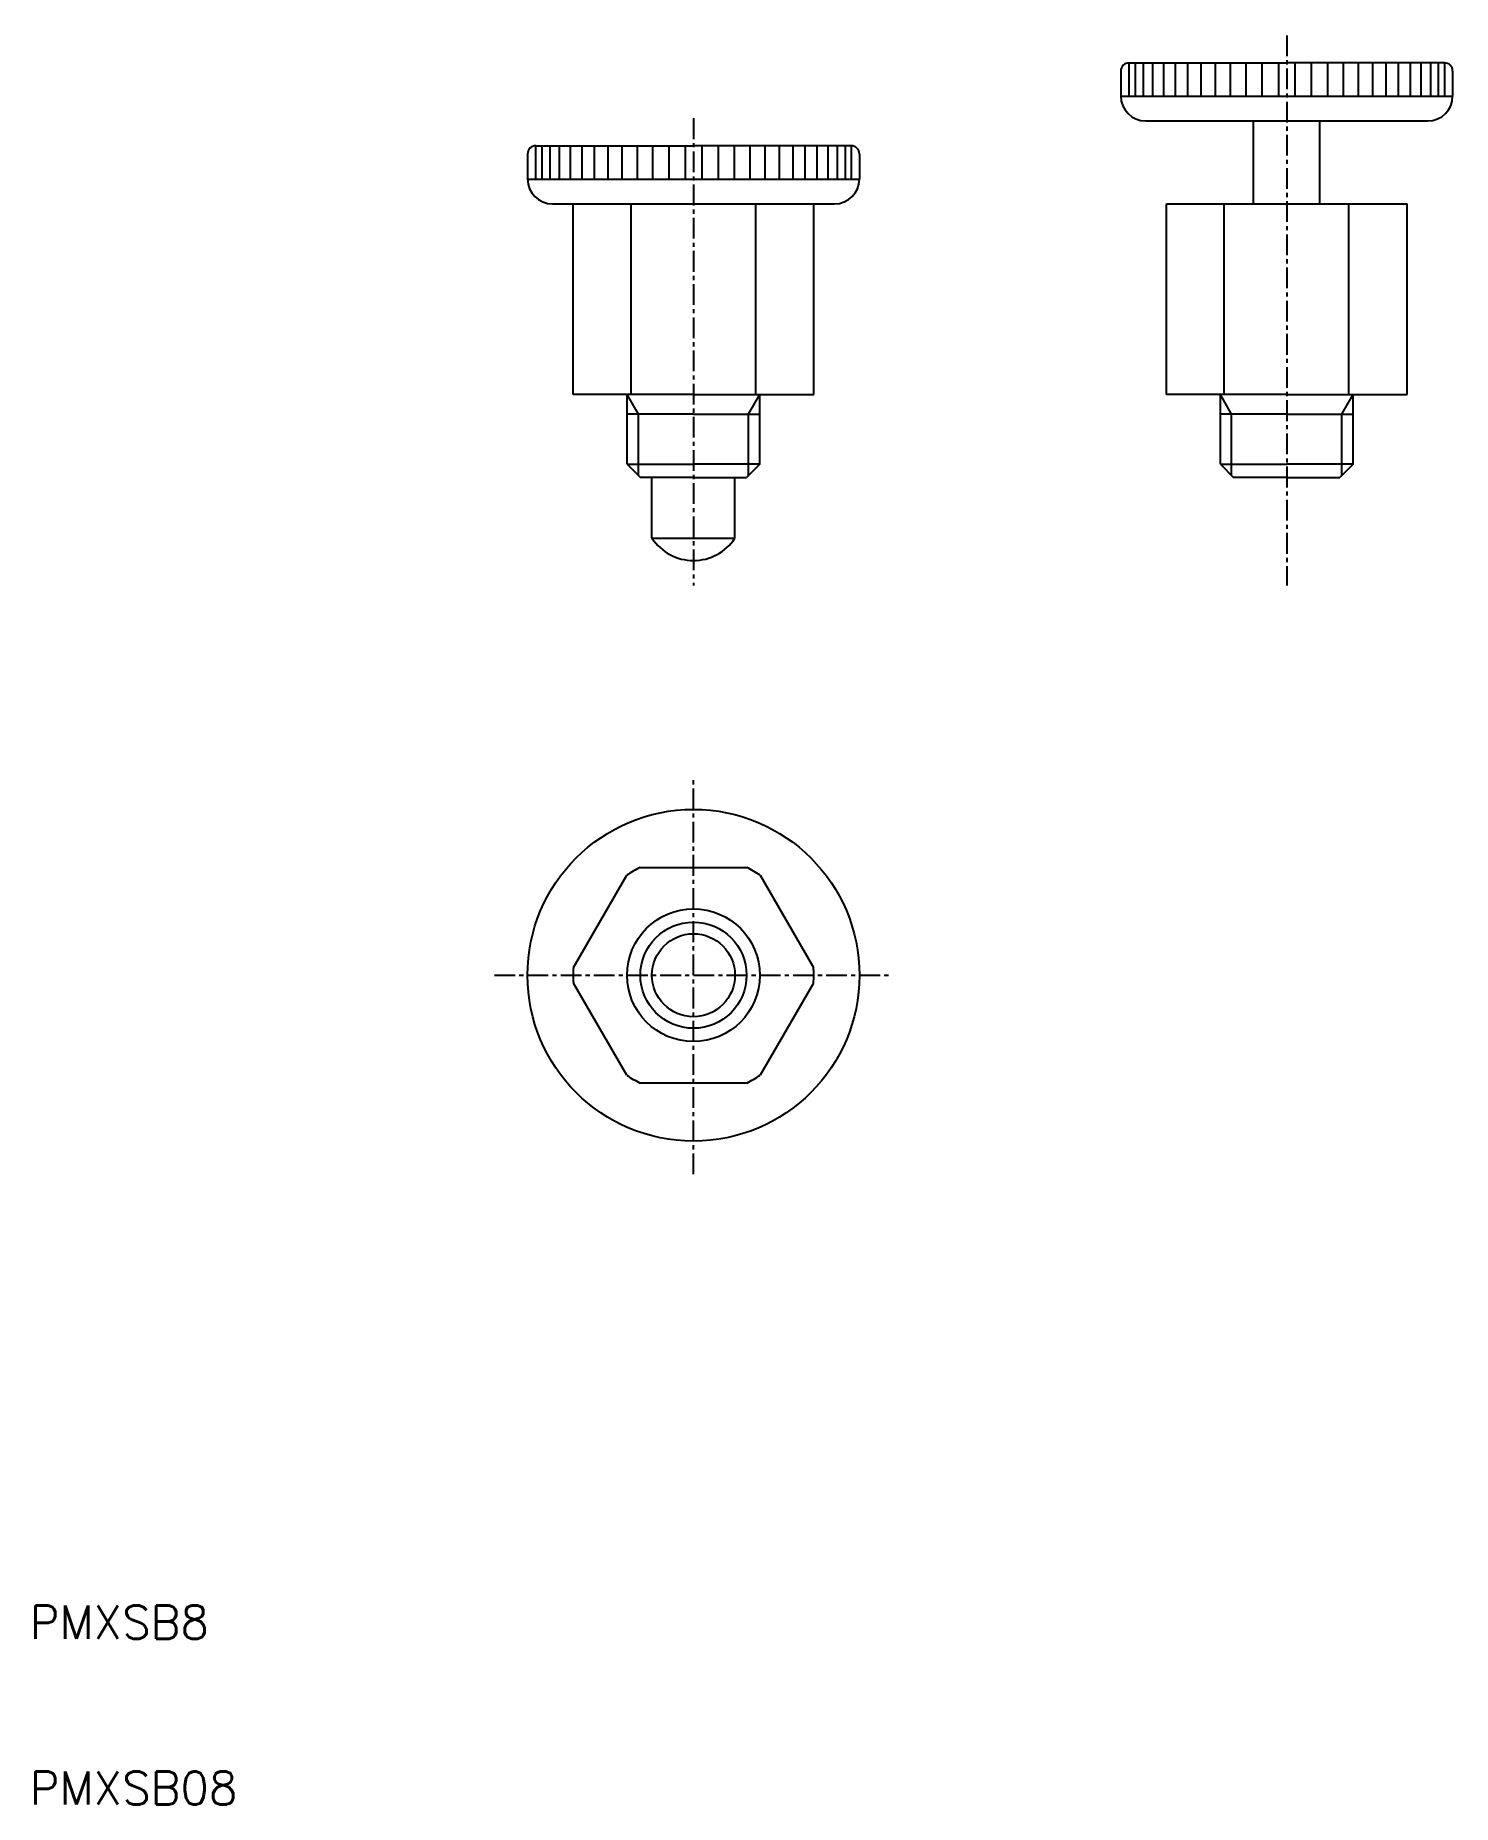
# Model space of a CAD drawing. Extents: x 10 to 96, y 10 to 117.
import ezdxf

# ---------------------------------------------------------------- set-up
doc = ezdxf.new("R2010")
doc.units = 0
doc.linetypes.add('CENTER', pattern=[2, 1.25, -0.25, 0.25, -0.25])
doc.layers.get('0').update_dxf_attribs({"linetype": 'CONTINUOUS'})
doc.layers.add('CENTER', color=1, linetype='CENTER')
doc.styles.get("Standard").update_dxf_attribs({"font": 'txt.shx'})

msp = doc.modelspace()

# ---------------------------------------------------------------- linework, layer by layer
at = {"color": 3, "linetype": 'CONTINUOUS'}
for p, q in [((75.75, 114.5), (75.75, 113)), ((76.24, 115), (76.24, 113)), ((76.61, 115), (76.61, 113)), ((77.09, 115), (77.09, 113)), ((77.66, 115), (77.66, 113)), ((78.32, 115), (78.32, 113)), ((79.03, 115), (79.03, 113)), ((79.77, 115), (79.77, 113)), ((80.57, 115), (80.57, 113)), ((81.43, 115), (81.43, 113)), ((82.34, 115), (82.34, 113)), ((83.29, 115), (83.29, 113)), ((84.26, 115), (84.26, 113)), ((85.25, 115), (85.25, 113)), ((86.24, 115), (86.24, 113)), ((87.23, 115), (87.23, 113)), ((88.21, 115), (88.21, 113)), ((89.15, 115), (89.15, 113)), ((90.06, 115), (90.06, 113)), ((90.92, 115), (90.92, 113)), ((91.73, 115), (91.73, 113)), ((92.46, 115), (92.46, 113)), ((93.18, 115), (93.18, 113)), ((93.84, 115), (93.84, 113)), ((94.41, 115), (94.41, 113)), ((94.88, 115), (94.88, 113)), ((95.26, 115), (95.26, 113)), ((75.75, 113), (95.75, 113)), ((40.49, 110), (40.49, 108)), ((40.86, 110), (40.86, 108)), ((41.34, 110), (41.34, 108)), ((41.91, 110), (41.91, 108)), ((42.57, 110), (42.57, 108)), ((43.28, 110), (43.28, 108)), ((44.02, 110), (44.02, 108)), ((44.83, 110), (44.83, 108)), ((45.69, 110), (45.69, 108)), ((46.6, 110), (46.6, 108)), ((47.54, 110), (47.54, 108)), ((48.51, 110), (48.51, 108)), ((49.5, 110), (49.5, 108)), ((50.5, 110), (50.5, 108)), ((51.49, 110), (51.49, 108)), ((52.46, 110), (52.46, 108)), ((53.4, 110), (53.4, 108)), ((54.31, 110), (54.31, 108)), ((55.17, 110), (55.17, 108)), ((55.98, 110), (55.98, 108)), ((56.72, 110), (56.72, 108)), ((57.43, 110), (57.43, 108)), ((58.09, 110), (58.09, 108)), ((58.66, 110), (58.66, 108)), ((59.14, 110), (59.14, 108)), ((59.51, 110), (59.51, 108)), ((40, 109.5), (40, 108)), ((40, 108), (60, 108)), ((46.25, 95), (46.25, 106.5)), ((53.75, 95), (53.75, 106.5)), ((81.99, 95), (81.99, 106.5)), ((89.5, 95), (89.5, 106.5)), ((46.68, 93.83), (46, 95)), ((53.32, 93.83), (54, 95)), ((82.42, 93.83), (81.75, 95)), ((89.07, 93.83), (89.75, 95)), ((46.68, 90.12), (46.68, 93.83)), ((53.32, 90.12), (53.32, 93.83)), ((82.42, 90.12), (82.42, 93.83)), ((89.07, 90.12), (89.07, 93.83))]:
    msp.add_line(p, q, dxfattribs=at)
at = {"color": 7, "linetype": 'CONTINUOUS'}
for p, q in [((75.75, 114.5), (75.75, 113)), ((76.25, 115), (85.75, 115)), ((95.25, 115), (85.75, 115)), ((95.75, 114.5), (95.75, 113)), ((77.25, 111.5), (94.25, 111.5)), ((83.75, 106.5), (83.75, 111.5)), ((87.75, 106.5), (87.75, 111.5)), ((40.5, 110), (50, 110)), ((59.5, 110), (50, 110)), ((40, 109.5), (40, 108)), ((60, 109.5), (60, 108)), ((41.5, 106.5), (58.5, 106.5)), ((42.75, 95), (42.75, 106.5)), ((57.25, 95), (57.25, 106.5)), ((78.5, 95), (78.5, 106.5)), ((78.5, 106.5), (93, 106.5)), ((93, 95), (93, 106.5)), ((50, 95), (42.75, 95)), ((46, 90.8), (46, 95)), ((50, 95), (57.25, 95)), ((54, 90.8), (54, 95)), ((85.75, 95), (78.5, 95)), ((81.75, 90.8), (81.75, 95)), ((85.75, 95), (93, 95)), ((89.75, 90.8), (89.75, 95)), ((50, 93.83), (46, 93.83)), ((50, 93.83), (54, 93.83)), ((85.75, 93.83), (81.75, 93.83)), ((85.75, 93.83), (89.75, 93.83)), ((46, 90.8), (50, 90.8)), ((46, 90.8), (46.8, 90)), ((54, 90.8), (50, 90.8)), ((54, 90.8), (53.2, 90)), ((81.75, 90.8), (85.75, 90.8)), ((81.75, 90.8), (82.55, 90)), ((89.75, 90.8), (85.75, 90.8)), ((89.75, 90.8), (88.95, 90)), ((50, 90), (46.8, 90)), ((47.5, 86.34), (47.5, 90)), ((50, 90), (53.2, 90)), ((52.5, 86.34), (52.5, 90)), ((85.75, 90), (82.55, 90)), ((85.75, 90), (88.95, 90)), ((47.5, 86.34), (52.5, 86.34)), ((46.79, 66.5), (53.21, 66.5)), ((42.77, 60.47), (45.98, 66.03)), ((54.02, 66.03), (57.23, 60.47)), ((45.98, 53.97), (42.77, 59.53)), ((57.23, 59.53), (54.02, 53.97)), ((53.21, 53.5), (46.79, 53.5))]:
    msp.add_line(p, q, dxfattribs=at)
for radius in [10, 4, 2.5]:
    msp.add_circle((50, 60), radius, dxfattribs=at)
at = {"color": 3, "linetype": 'CONTINUOUS'}
msp.add_circle((50, 60), 3.2, dxfattribs=at)
at = {"color": 7, "linetype": 'CONTINUOUS'}
for centre, radius, start, end in [((76.25, 114.5), 0.5, 90, 180), ((76.25, 114.5), 0.5, 90, 180), ((95.25, 114.5), 0.5, 0, 90), ((77.25, 113), 1.5, 180, 270), ((94.25, 113), 1.5, 270, 0), ((40.5, 109.5), 0.5, 90, 180), ((40.5, 109.5), 0.5, 90, 180), ((59.5, 109.5), 0.5, 0, 90), ((41.5, 108), 1.5, 180, 270), ((58.5, 108), 1.5, 270, 0), ((50, 88), 3, 213.5573, 326.4427), ((50, 60), 7.25, 116.2916, 123.7084), ((50, 60), 7.25, 56.2916, 63.7084), ((50, 60), 7.25, 176.2916, 183.7084), ((50, 60), 7.25, 356.2916, 3.7084), ((50, 60), 7.25, 236.2916, 243.7084), ((50, 60), 7.25, 296.2916, 303.7084)]:
    msp.add_arc(centre, radius, start, end, dxfattribs=at)
at = {"layer": 'CENTER', "color": 1, "linetype": 'CENTER'}
for p, q in [((85.75, 116.66), (85.75, 83.5)), ((50, 111.66), (50, 83.5)), ((50, 48), (50, 72)), ((38, 60), (62, 60))]:
    msp.add_line(p, q, dxfattribs=at)

# ---------------------------------------------------------------- texts
at = {"color": 7, "linetype": 'CONTINUOUS'}
for s, p in [('PMXSB8', (10, 20)), ('PMXSB08', (10, 10))]:
    msp.add_text(s, height=2, dxfattribs=at).set_placement(p)

doc.saveas('drawing.dxf')
